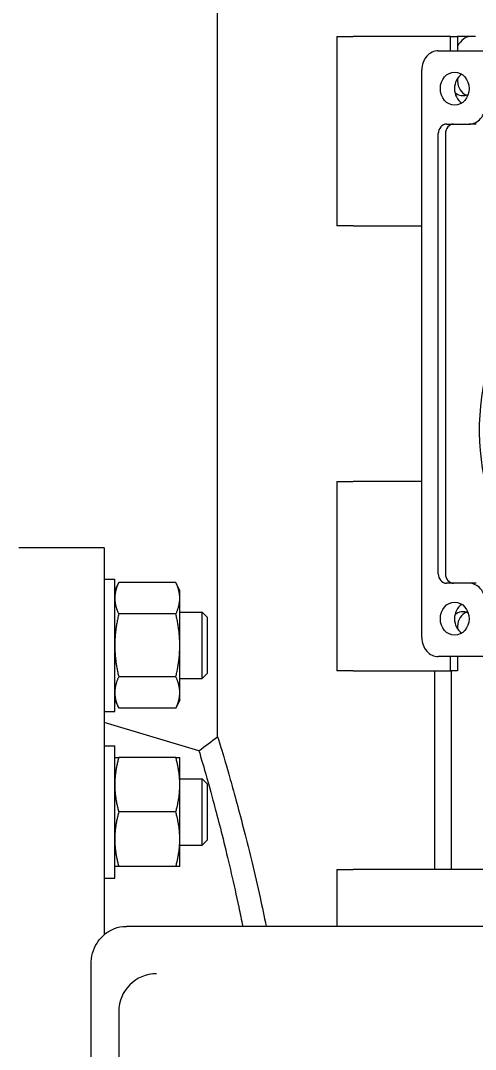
# Model space of a CAD drawing. Header units: inches. Extents: x 19 to 503, y 7 to 322.
# Drawn here: x 366.75 to 372.75, y 113.58 to 127.16 of the extents above; entities that cross this region are included whole.
import ezdxf

# ---------------------------------------------------------------- set-up
doc = ezdxf.new("R2010")
doc.units = ezdxf.units.IN
doc.header["$LTSCALE"] = 15
doc.header["$MEASUREMENT"] = 0
doc.layers.add('Dimension (ANSI)', color=7, linetype='Continuous', lineweight=25)
doc.layers.add('Visible (ANSI)', color=7, linetype='Continuous', lineweight=50)
doc.styles.add('MEMCOR Medium', font='arial.ttf')
doc.dimstyles.new('Default (ANSI)', dxfattribs={"dimscale": 15, "dimtxt": 0.15, "dimasz": 0.098425, "dimexe": 0.125, "dimexo": 0.0625, "dimgap": 0.031496, "dimtad": 0, "dimtih": 1, "dimtoh": 1, "dimdec": 4, "dimrnd": 1e-08, "dimzin": 3, "dimdsep": 46, "dimlunit": 5, "dimtxsty": 'MEMCOR Medium', "dimcen": 0.09, "dimdle": 0.393701, "dimclrd": 256, "dimclre": 256, "dimclrt": 256, "dimadec": 0, "dimazin": 1, "dimtfac": 0.8, "dimtofl": 0, "dimtmove": 0, "dimatfit": 3, "dimfxl": 1, "dimfrac": 1, "dimtolj": 1, "dimtzin": 4, "dimlwd": -1, "dimlwe": -1, "dimarcsym": 0})

# ---------------------------------------------------------------- blocks, each defined once
blk = doc.blocks.new('*D25')
at = {"layer": 'Defpoints', "color": 0, "transparency": 16777216}
for p in [(389.524, 150.965), (322.574, 59.697), (369.936, 59.697)]:
    blk.add_point(p, dxfattribs=at)
at = {"layer": 'Dimension (ANSI)', "transparency": 16777216}
for p, q in [((388.587, 150.965), (320.699, 150.965)), ((322.574, 149.489), (322.574, 120.941)), ((322.574, 61.174), (322.574, 101.819)), ((368.999, 59.697), (320.699, 59.697))]:
    blk.add_line(p, q, dxfattribs=at)
for points in [[(322.328, 149.489), (322.82, 149.489), (322.574, 150.965)], [(322.328, 61.174), (322.82, 61.174), (322.574, 59.697)]]:
    blk.add_solid(points, dxfattribs=at)
at = {"layer": 'Dimension (ANSI)', "transparency": 16777216, "char_height": 2.25, "attachment_point": 5, "style": 'MEMCOR Medium'}
for s, insert in [('\\A1; \\fArial|b0|i0;91{\\H0.8x;\\S1#4;} in', (322.574, 113.675)), ('\\A1;[2318.2 mm]{\\P\\fArial|b0|i0;SHIPPING\\P\\fArial|b0|i0;HEIGHT\\P\\fArial|b0|i0;REF.}', (322.574, 104.114))]:
    blk.add_mtext(s, dxfattribs=dict(at, insert=insert))

msp = doc.modelspace()

# ---------------------------------------------------------------- linework, layer by layer
at = {"layer": 'Visible (ANSI)', "linetype": 'Continuous', "lineweight": 18}
for p, q in [((369.34862, 117.703311), (369.34862, 134.454162)), ((370.920976, 126.950384), (371.139726, 126.950384)), ((370.920976, 126.950384), (370.920976, 124.450384)), ((372.424349, 126.950384), (371.139726, 126.950384)), ((372.424349, 126.762884), (372.424349, 126.950384)), ((372.424349, 126.950384), (372.518099, 126.950384)), ((372.684404, 126.950384), (372.518099, 126.950384)), ((372.518099, 126.950384), (372.518099, 126.762884)), ((372.753439, 126.950384), (372.684404, 126.950384)), ((372.262956, 126.762884), (383.954299, 126.762884)), ((372.046449, 119.012884), (372.046449, 126.512884)), ((372.518099, 126.398179), (372.518099, 126.360384)), ((372.371239, 125.794134), (372.668905, 125.794134)), ((372.762655, 125.794134), (372.668905, 125.794134)), ((372.262986, 119.856634), (372.262986, 125.669134)), ((372.356736, 125.669134), (372.356736, 119.856634)), ((371.139726, 124.450384), (370.920976, 124.450384)), ((371.139726, 124.450384), (372.046449, 124.450384)), ((370.920976, 121.075384), (371.139726, 121.075384)), ((370.920976, 121.075384), (370.920976, 118.575384)), ((372.046449, 121.075384), (371.139726, 121.075384)), ((367.849082, 120.200384), (366.724082, 120.200384)), ((367.849082, 120.200384), (367.849082, 115.089544)), ((367.849082, 119.785754), (367.989707, 119.785754)), ((367.989707, 118.035754), (367.989707, 119.785754)), ((367.989707, 119.629754), (368.041574, 119.740983)), ((368.796839, 119.740983), (368.041574, 119.740983)), ((368.848707, 119.629754), (368.796839, 119.740983)), ((372.668905, 119.731634), (372.371239, 119.731634)), ((372.762655, 119.731634), (372.668905, 119.731634)), ((368.848707, 119.533426), (368.848707, 119.629754)), ((368.848707, 118.910754), (368.848707, 119.533426)), ((368.796839, 119.325869), (368.041574, 119.325869)), ((368.848707, 119.348254), (369.143303, 119.348254)), ((369.143303, 118.473254), (369.143303, 119.348254)), ((369.209457, 119.282104), (369.143303, 119.348254)), ((369.209457, 119.282104), (369.209457, 118.539404)), ((372.518099, 119.165384), (372.518099, 119.127589)), ((368.848707, 118.288081), (368.848707, 118.910754)), ((374.861889, 118.762884), (372.262956, 118.762884)), ((372.424349, 118.575384), (372.424349, 118.762884)), ((372.518099, 118.762884), (372.518099, 118.575384)), ((368.796839, 118.495639), (368.041574, 118.495639)), ((369.209457, 118.539404), (369.143303, 118.473254)), ((371.139726, 118.575384), (370.920976, 118.575384)), ((371.139726, 118.575384), (372.424349, 118.575384)), ((372.217897, 115.950384), (372.217897, 118.575384)), ((372.518099, 118.575384), (372.424349, 118.575384)), ((372.434404, 118.575384), (372.434404, 115.950384)), ((368.848707, 118.473254), (369.143303, 118.473254)), ((368.848707, 118.191754), (368.848707, 118.288081)), ((367.989707, 118.191754), (368.041574, 118.080524)), ((368.796839, 118.080524), (368.041574, 118.080524)), ((368.848707, 118.191754), (368.796839, 118.080524)), ((367.849082, 118.035754), (367.989707, 118.035754)), ((369.10191, 117.519091), (367.849082, 117.890384)), ((367.849082, 117.585792), (367.989707, 117.585792)), ((367.989707, 115.835792), (367.989707, 117.585792)), ((368.796839, 117.429792), (368.041574, 117.429792)), ((368.848707, 117.070292), (368.848707, 117.429792)), ((368.848707, 117.148292), (369.143303, 117.148292)), ((369.143303, 116.273292), (369.143303, 117.148292)), ((369.209457, 117.082142), (369.143303, 117.148292)), ((368.848707, 116.351292), (368.848707, 117.070292)), ((369.209457, 117.082142), (369.209457, 116.339442)), ((368.796839, 116.710792), (368.041574, 116.710792)), ((368.848707, 115.991792), (368.848707, 116.351292)), ((369.209457, 116.339442), (369.143303, 116.273292)), ((368.848707, 116.273292), (369.143303, 116.273292)), ((368.796839, 115.991792), (368.041574, 115.991792)), ((370.920976, 115.950384), (371.139726, 115.950384)), ((370.920976, 115.950384), (370.920976, 115.200384)), ((372.883343, 115.950384), (371.139726, 115.950384)), ((367.849082, 115.835792), (367.989707, 115.835792)), ((380.699811, 115.200384), (368.142443, 115.200384)), ((367.675937, 97.950384), (367.675937, 114.700384)), ((368.041962, 114.075384), (368.041962, 98.575384))]:
    msp.add_line(p, q, dxfattribs=at)
msp.add_arc((368.541962, 114.075384), 0.5, 90, 180, dxfattribs=at)
for centre, major_axis, ratio, start_param, end_param in [((372.684404, 126.450384), (0, 0.5), 0.5, 0, 0.72778493), ((372.262956, 126.512884), (0, 0.25), 0.866025404, 0, 1.570796327), ((372.666962, 126.262884), (0, -0.21875), 0.866025404, 3.659279785, 5.765498175), ((372.682644, 126.360384), (0, -0.19), 0.866025404, 4.71238898, 5.99430743), ((372.588894, 126.360384), (0, -0.19), 0.866025404, 5.575421558, 6.712140034), ((372.668905, 126.044134), (0, -0.25), 0.866025404, 0, 1.570796327), ((372.371239, 125.669134), (0, 0.125), 0.866025404, 0, 1.570796327), ((372.464989, 125.669134), (0, 0.125), 0.866025404, 0, 1.570796327), ((375.239948, 121.762849), (0, 2.8125), 0.866025404, 3.61752935, 8.948841265), ((372.371239, 119.856634), (0, -0.125), 0.866025404, 4.71238898, 6.283185307), ((372.464989, 119.856634), (0, -0.125), 0.866025404, 4.71238898, 6.283185307), ((372.668905, 119.481634), (0, 0.25), 0.866025404, 4.71238898, 6.283185307), ((372.666962, 119.262884), (0, -0.21875), 0.866025404, 3.659279785, 5.765498175), ((372.588894, 119.165384), (0, 0.19), 0.866025404, 5.85423058, 6.990949056), ((372.682644, 119.165384), (0, 0.19), 0.866025404, 0.288877877, 1.570796327), ((372.262956, 119.012884), (0, -0.25), 0.866025404, 4.71238898, 6.283185307)]:
    msp.add_ellipse(centre, major_axis=major_axis, ratio=ratio, start_param=start_param, end_param=end_param, dxfattribs=at)
for centre in [(372.479462, 126.262884), (372.479462, 119.262884)]:
    msp.add_ellipse(centre, major_axis=(0, 0.21875), ratio=0.866025404, dxfattribs=at)
for points in [[(368.041574, 119.740983), (367.989707, 119.629754), (367.989707, 119.533426)], [(368.848707, 119.533426), (368.848707, 119.629754), (368.796839, 119.740983)], [(367.989707, 119.533426), (367.989707, 119.437098), (368.041574, 119.325869)], [(368.796839, 119.325869), (368.848707, 119.437098), (368.848707, 119.533426)], [(368.041574, 119.325869), (367.989707, 119.103409), (367.989707, 118.910754)], [(368.848707, 118.910754), (368.848707, 119.103409), (368.796839, 119.325869)], [(367.989707, 118.910754), (367.989707, 118.718098), (368.041574, 118.495639)], [(368.796839, 118.495639), (368.848707, 118.718098), (368.848707, 118.910754)], [(368.041574, 118.495639), (367.989707, 118.384409), (367.989707, 118.288081)], [(368.848707, 118.288081), (368.848707, 118.384409), (368.796839, 118.495639)], [(367.989707, 118.288081), (367.989707, 118.191754), (368.041574, 118.080524)], [(368.796839, 118.080524), (368.848707, 118.191754), (368.848707, 118.288081)], [(367.989707, 117.429792), (367.989707, 117.429792), (368.041574, 117.429792)], [(368.041574, 117.429792), (367.989707, 117.237136), (367.989707, 117.070292)], [(368.848707, 117.070292), (368.848707, 117.237136), (368.796839, 117.429792)], [(368.796839, 117.429792), (368.848707, 117.429792), (368.848707, 117.429792)], [(367.989707, 117.070292), (367.989707, 116.903447), (368.041574, 116.710792)], [(368.796839, 116.710792), (368.848707, 116.903447), (368.848707, 117.070292)], [(368.041574, 116.710792), (367.989707, 116.518136), (367.989707, 116.351292)], [(368.848707, 116.351292), (368.848707, 116.518136), (368.796839, 116.710792)], [(367.989707, 116.351292), (367.989707, 116.184447), (368.041574, 115.991792)], [(368.796839, 115.991792), (368.848707, 116.184447), (368.848707, 116.351292)], [(368.041574, 115.991792), (367.989707, 115.991792), (367.989707, 115.991792)], [(368.848707, 115.991792), (368.848707, 115.991792), (368.796839, 115.991792)]]:
    msp.add_rational_spline(points, [1, 1.0379548493, 1], degree=2, dxfattribs=at)
msp.add_open_spline([(369.10191, 117.519091), (369.18414, 117.580506), (369.266389, 117.641897), (369.34862, 117.703311)], degree=3, dxfattribs=at)
for points, knots in [([(369.34862, 117.703311), (369.34862, 117.703311), (369.362665, 117.657968), (369.419327, 117.469911), (369.461898, 117.327254), (369.568101, 116.953822), (369.631735, 116.722721), (369.767554, 116.19328), (369.839604, 115.894908), (369.935386, 115.458793), (369.962257, 115.332164), (369.989064, 115.200322)], [26.376211485, 26.376211485, 26.376211485, 26.376211485, 29.69205552, 29.69205552, 33.007899556, 33.007899556, 36.323743591, 36.323743591, 39.639587627, 39.639587627, 40.911131533, 40.911131533, 40.911131533, 40.911131533]), ([(369.10191, 117.519091), (369.10191, 117.519091), (369.115073, 117.475084), (369.16821, 117.292421), (369.208142, 117.153818), (369.307787, 116.790817), (369.367501, 116.566103), (369.494965, 116.051089), (369.562589, 115.76076), (369.644908, 115.372046), (369.662393, 115.287462), (369.679901, 115.200341)], [25.690250283, 25.690250283, 25.690250283, 25.690250283, 28.919142953, 28.919142953, 32.148035624, 32.148035624, 35.376928295, 35.376928295, 38.605820965, 38.605820965, 39.467364452, 39.467364452, 39.467364452, 39.467364452]), ([(367.675937, 114.700384), (367.675937, 114.749237), (367.682582, 114.798098), (367.709177, 114.892613), (367.729145, 114.938285), (367.782229, 115.022653), (367.815395, 115.061354), (367.893489, 115.12687), (367.938435, 115.153662), (368.033004, 115.189265), (368.082109, 115.199014), (368.135163, 115.200339), (368.138803, 115.200384), (368.142443, 115.200384)], [3.141592654, 3.141592654, 3.141592654, 3.141592654, 3.455751919, 3.455751919, 3.769911184, 3.769911184, 4.08407045, 4.08407045, 4.397217642, 4.397217642, 4.69077188, 4.69077188, 4.71238898, 4.71238898, 4.71238898, 4.71238898])]:
    msp.add_open_spline(points, degree=3, knots=knots, dxfattribs=at)

# ---------------------------------------------------------------- dimensions: what is measured, and where the dimension line sits
at = {"layer": 'Dimension (ANSI)'}
dim = msp.add_linear_dim(base=(322.573859, 59.697384), p1=(389.524082, 150.965384), p2=(369.936431, 59.697384), angle=90, text=' \\fArial|b0|i0;<> in\\X[2318.2 mm]{\\P\\fArial|b0|i0;SHIPPING\\P\\fArial|b0|i0;HEIGHT\\P\\fArial|b0|i0;REF.}', dimstyle='Default (ANSI)', override={"dimgap": 0.031496, "dimdec": 4, "dimpost": '', "dimtol": 0, "dimlim": 0, "dimtp": 0, "dimtm": 0, "dimtdec": 2, "dimatfit": 1}, dxfattribs=at)
dim.commit()
dim.dimension.update_dxf_attribs({"geometry": '*D25', "text_midpoint": (322.573859, 111.379821), "dimtype": 160})

doc.saveas('drawing.dxf')
